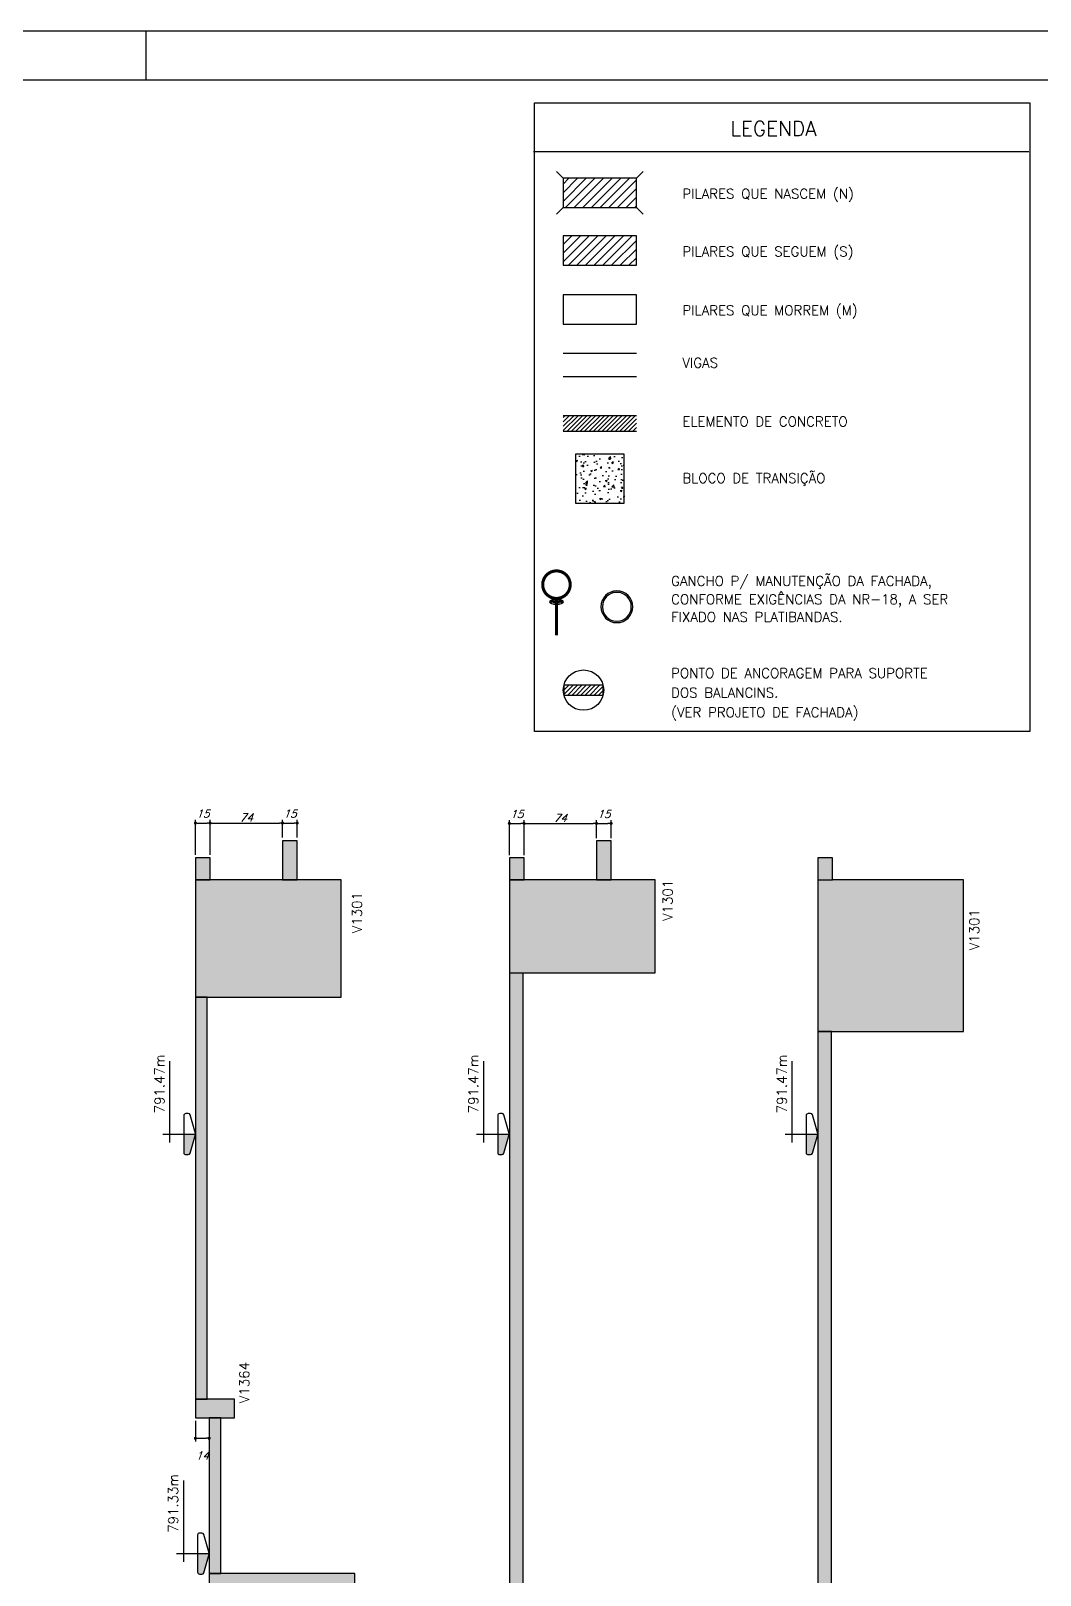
# Model space of a CAD drawing. Extents: x -5051 to 5519, y -2218 to 2282.
# Drawn here: x 3551 to 4583, y 704 to 2282 of the extents above; entities that cross this region are included whole.
import ezdxf
from ezdxf.enums import TextEntityAlignment as Align

# ---------------------------------------------------------------- set-up
doc = ezdxf.new("R2010")
doc.units = 0
doc.header["$LTSCALE"] = 50
doc.header["$MEASUREMENT"] = 0
doc.linetypes.add('DASHED', pattern=[0.75, 0.5, -0.25])
doc.layers.get('0').update_dxf_attribs({"linetype": 'CONTINUOUS'})
doc.layers.get('DEFPOINTS').update_dxf_attribs({"linetype": 'CONTINUOUS'})
for name, color, linetype in [('6', 6, 'CONTINUOUS'), ('F-ARM', 6, 'CONTINUOUS'), ('F-AUX-RED', 1, 'CONTINUOUS'), ('F-BLOCOS', 3, 'CONTINUOUS'), ('F-CORTE', 4, 'CONTINUOUS'), ('F-COTAS', 106, 'CONTINUOUS'), ('F-DET_LINHA', 1, 'CONTINUOUS'), ('F-DET_TEXTO', 3, 'CONTINUOUS'), ('F-GANCHOS', 4, 'CONTINUOUS'), ('F-MARGEM', 1, 'CONTINUOUS'), ('F-NÍVEL-VISTA', 2, 'CONTINUOUS'), ('F-PILARES', 170, 'CONTINUOUS'), ('F-PILARES-HACH', 174, 'CONTINUOUS'), ('F-SOLIDO-CORTE', 71, 'CONTINUOUS'), ('F-TEXTO', 6, 'CONTINUOUS'), ('F-TEXTO-YELLOW', 2, 'CONTINUOUS'), ('F-VIGAS', 3, 'CONTINUOUS')]:
    doc.layers.add(name, color=color, linetype=linetype)
doc.styles.add('8718-AE-BARR-FORM-R09$0$ROMANS', font='simplex.shx', dxfattribs={"oblique": 20})
doc.styles.add('CP-TEXT-INCL', font='simplex.shx', dxfattribs={"oblique": 20})
doc.styles.add('MCP', font='simplex.shx')
doc.styles.get("Standard").update_dxf_attribs({"font": 'simplex.shx'})
doc.dimstyles.new('CP-COTAS-50', dxfattribs={"dimscale": 0.64, "dimtxt": 12.5, "dimasz": 5, "dimexe": 5, "dimexo": 5, "dimgap": 2.5, "dimtad": 1, "dimdec": 1, "dimdsep": 46, "dimtxsty": 'CP-TEXT-INCL', "dimblk1": 'DOT', "dimblk2": 'DOT', "dimsah": 1, "dimcen": 9, "dimclrd": 256, "dimclre": 256, "dimclrt": 256, "dimadec": 0, "dimazin": 0, "dimtfac": 1, "dimtdec": 1, "dimtmove": 2, "dimatfit": 3, "dimldrblk": 'DOT', "dimfxl": 5, "dimtolj": 1, "dimarcsym": 0})
pattern_1 = [(45, (-15.7424, 3477.2555), (-4.419417, 4.419417), [])]

# ---------------------------------------------------------------- blocks, each defined once
blk = doc.blocks.new('_DOT')
at = {"color": 0, "linetype": 'ByBlock'}
blk.add_line((-0.5, 0), (-1, 0), dxfattribs=at)
at = {"color": 0, "linetype": 'ByBlock', "const_width": 0.5}
blk.add_lwpolyline([(-0.25, 0, 1), (0.25, 0, 1)], format="xyb", close=True, dxfattribs=at)
blk = doc.blocks.new('*D251')
at = {"layer": 'DEFPOINTS', "color": 0, "linetype": 'Continuous', "transparency": 16777216}
for p in [(3719.4, 864.5), (3733.4, 850), (3733.4, 843.6)]:
    blk.add_point(p, dxfattribs=at)
at = {"layer": 'F-COTAS', "linetype": 'Continuous', "lineweight": -2, "transparency": 16777216}
for p, q in [((3719.4, 861.3), (3719.4, 840.4)), ((3722.6, 843.6), (3730.2, 843.6)), ((3733.4, 846.8), (3733.4, 840.4))]:
    blk.add_line(p, q, dxfattribs=at)
at = {"layer": 'F-COTAS', "linetype": 'Continuous', "lineweight": -2, "transparency": 16777216, "xscale": 3.2, "yscale": 3.2, "zscale": 3.2, "rotation": 180}
blk.add_blockref('_DOT', (3719.4, 843.6), dxfattribs=at)
at = {"layer": 'F-COTAS', "linetype": 'Continuous', "lineweight": -2, "transparency": 16777216, "xscale": 3.2, "yscale": 3.2, "zscale": 3.2}
blk.add_blockref('_DOT', (3733.4, 843.6), dxfattribs=at)
at = {"layer": 'F-COTAS', "linetype": 'Continuous', "transparency": 16777216, "insert": (3726.4, 826), "char_height": 8, "attachment_point": 5, "style": 'CP-TEXT-INCL'}
blk.add_mtext('\\A1;14', dxfattribs=at)
blk = doc.blocks.new('Nível - Vista')
at = {"layer": 'F-NÍVEL-VISTA'}
blk.add_hatch(color=71, dxfattribs=at).paths.add_polyline_path([(0, 0.238), (-0.38, 0.238, 0.414214), (-0.42, 0.198), (-0.42, 0.148, 0.331206), (-0.391, 0.11), (-0.011, 0.002, 0.072993), (0, 0)])
at = {"layer": 'F-NÍVEL-VISTA', "color": 2}
for p, q in [((0, 0.67), (0, 0)), ((-0.168, 0.521), (1.493, 0.521))]:
    blk.add_line(p, q, dxfattribs=at)
blk.add_lwpolyline([(-0.011, 0.002, 0.146769), (0.011, 0.002), (0.391, 0.11, 0.331206), (0.42, 0.148), (0.42, 0.198, 0.414214), (0.38, 0.238), (-0.38, 0.238, 0.414214), (-0.42, 0.198), (-0.42, 0.148, 0.331206), (-0.391, 0.11), (-0.011, 0.002, 0.146769), (0.011, 0.002)], format="xyb", dxfattribs=at)
at = {"layer": 'F-TEXTO', "color": 3, "style": 'MCP'}
for tag, p in [('NÍVEL', (1.026, 0.636)), ('NÍVEL_DETALHE', (1.02, 0.186))]:
    blk.add_attdef(tag, text='', height=0.2, dxfattribs=at).set_placement(p, align=Align.CENTER)
blk = doc.blocks.new('*D270')
at = {"layer": 'DEFPOINTS', "color": 0, "linetype": 'Continuous', "transparency": 16777216}
for p in [(3734.4, 1472.6), (3719.4, 1437), (3734.4, 1437)]:
    blk.add_point(p, dxfattribs=at)
at = {"layer": 'F-COTAS', "linetype": 'Continuous', "lineweight": -2, "transparency": 16777216}
for p, q in [((3719.4, 1440.2), (3719.4, 1475.8)), ((3722.6, 1472.6), (3731.2, 1472.6)), ((3734.4, 1440.2), (3734.4, 1475.8))]:
    blk.add_line(p, q, dxfattribs=at)
at = {"layer": 'F-COTAS', "linetype": 'Continuous', "lineweight": -2, "transparency": 16777216, "xscale": 3.2, "yscale": 3.2, "zscale": 3.2, "rotation": 180}
blk.add_blockref('_DOT', (3719.4, 1472.6), dxfattribs=at)
at = {"layer": 'F-COTAS', "linetype": 'Continuous', "lineweight": -2, "transparency": 16777216, "xscale": 3.2, "yscale": 3.2, "zscale": 3.2}
blk.add_blockref('_DOT', (3734.4, 1472.6), dxfattribs=at)
at = {"layer": 'F-COTAS', "linetype": 'Continuous', "transparency": 16777216, "insert": (3726.9, 1482.2), "char_height": 8, "attachment_point": 5, "style": 'CP-TEXT-INCL'}
blk.add_mtext('\\A1;15', dxfattribs=at)
blk = doc.blocks.new('*D271')
at = {"layer": 'DEFPOINTS', "color": 0, "linetype": 'Continuous', "transparency": 16777216}
for p in [(3823.4, 1472.6), (3808.4, 1454.5), (3823.4, 1454.5)]:
    blk.add_point(p, dxfattribs=at)
at = {"layer": 'F-COTAS', "linetype": 'Continuous', "lineweight": -2, "transparency": 16777216}
for p, q in [((3808.4, 1457.7), (3808.4, 1475.8)), ((3811.6, 1472.6), (3820.2, 1472.6)), ((3823.4, 1457.7), (3823.4, 1475.8))]:
    blk.add_line(p, q, dxfattribs=at)
at = {"layer": 'F-COTAS', "linetype": 'Continuous', "lineweight": -2, "transparency": 16777216, "xscale": 3.2, "yscale": 3.2, "zscale": 3.2, "rotation": 180}
blk.add_blockref('_DOT', (3808.4, 1472.6), dxfattribs=at)
at = {"layer": 'F-COTAS', "linetype": 'Continuous', "lineweight": -2, "transparency": 16777216, "xscale": 3.2, "yscale": 3.2, "zscale": 3.2}
blk.add_blockref('_DOT', (3823.4, 1472.6), dxfattribs=at)
at = {"layer": 'F-COTAS', "linetype": 'Continuous', "transparency": 16777216, "insert": (3815.9, 1482.2), "char_height": 8, "attachment_point": 5, "style": 'CP-TEXT-INCL'}
blk.add_mtext('\\A1;15', dxfattribs=at)
blk = doc.blocks.new('*D272')
at = {"layer": 'DEFPOINTS', "color": 0, "linetype": 'Continuous', "transparency": 16777216}
for p in [(4144.3, 1472.2), (4129.3, 1454.1), (4144.3, 1454.1)]:
    blk.add_point(p, dxfattribs=at)
at = {"layer": 'F-COTAS', "linetype": 'Continuous', "lineweight": -2, "transparency": 16777216}
for p, q in [((4129.3, 1457.3), (4129.3, 1475.4)), ((4132.5, 1472.2), (4141.1, 1472.2)), ((4144.3, 1457.3), (4144.3, 1475.4))]:
    blk.add_line(p, q, dxfattribs=at)
at = {"layer": 'F-COTAS', "linetype": 'Continuous', "lineweight": -2, "transparency": 16777216, "xscale": 3.2, "yscale": 3.2, "zscale": 3.2, "rotation": 180}
blk.add_blockref('_DOT', (4129.3, 1472.2), dxfattribs=at)
at = {"layer": 'F-COTAS', "linetype": 'Continuous', "lineweight": -2, "transparency": 16777216, "xscale": 3.2, "yscale": 3.2, "zscale": 3.2}
blk.add_blockref('_DOT', (4144.3, 1472.2), dxfattribs=at)
at = {"layer": 'F-COTAS', "linetype": 'Continuous', "transparency": 16777216, "insert": (4136.8, 1481.8), "char_height": 8, "attachment_point": 5, "style": 'CP-TEXT-INCL'}
blk.add_mtext('\\A1;15', dxfattribs=at)
blk = doc.blocks.new('*D273')
at = {"layer": 'DEFPOINTS', "color": 0, "linetype": 'Continuous', "transparency": 16777216}
for p in [(3808.4, 1472.6), (3808.4, 1454.5), (3734.4, 1437)]:
    blk.add_point(p, dxfattribs=at)
at = {"layer": 'F-COTAS', "linetype": 'Continuous', "lineweight": -2, "transparency": 16777216}
for p, q in [((3734.4, 1440.2), (3734.4, 1475.8)), ((3737.6, 1472.6), (3805.2, 1472.6)), ((3808.4, 1457.7), (3808.4, 1475.8))]:
    blk.add_line(p, q, dxfattribs=at)
at = {"layer": 'F-COTAS', "linetype": 'Continuous', "lineweight": -2, "transparency": 16777216, "xscale": 3.2, "yscale": 3.2, "zscale": 3.2, "rotation": 180}
blk.add_blockref('_DOT', (3734.4, 1472.6), dxfattribs=at)
at = {"layer": 'F-COTAS', "linetype": 'Continuous', "lineweight": -2, "transparency": 16777216, "xscale": 3.2, "yscale": 3.2, "zscale": 3.2}
blk.add_blockref('_DOT', (3808.4, 1472.6), dxfattribs=at)
at = {"layer": 'F-COTAS', "linetype": 'Continuous', "transparency": 16777216, "insert": (3771.4, 1478.2), "char_height": 8, "attachment_point": 5, "style": 'CP-TEXT-INCL'}
blk.add_mtext('\\A1;74', dxfattribs=at)
blk = doc.blocks.new('*D274')
at = {"layer": 'DEFPOINTS', "color": 0, "linetype": 'Continuous', "transparency": 16777216}
for p in [(4055.3, 1472.2), (4040.3, 1436.6), (4055.3, 1436.6)]:
    blk.add_point(p, dxfattribs=at)
at = {"layer": 'F-COTAS', "linetype": 'Continuous', "lineweight": -2, "transparency": 16777216}
for p, q in [((4040.3, 1439.8), (4040.3, 1475.4)), ((4043.5, 1472.2), (4052.1, 1472.2)), ((4055.3, 1439.8), (4055.3, 1475.4))]:
    blk.add_line(p, q, dxfattribs=at)
at = {"layer": 'F-COTAS', "linetype": 'Continuous', "lineweight": -2, "transparency": 16777216, "xscale": 3.2, "yscale": 3.2, "zscale": 3.2, "rotation": 180}
blk.add_blockref('_DOT', (4040.3, 1472.2), dxfattribs=at)
at = {"layer": 'F-COTAS', "linetype": 'Continuous', "lineweight": -2, "transparency": 16777216, "xscale": 3.2, "yscale": 3.2, "zscale": 3.2}
blk.add_blockref('_DOT', (4055.3, 1472.2), dxfattribs=at)
at = {"layer": 'F-COTAS', "linetype": 'Continuous', "transparency": 16777216, "insert": (4047.8, 1481.8), "char_height": 8, "attachment_point": 5, "style": 'CP-TEXT-INCL'}
blk.add_mtext('\\A1;15', dxfattribs=at)
blk = doc.blocks.new('*D275')
at = {"layer": 'DEFPOINTS', "color": 0, "linetype": 'Continuous', "transparency": 16777216}
for p in [(4129.3, 1472.2), (4129.3, 1454.1), (4055.3, 1436.6)]:
    blk.add_point(p, dxfattribs=at)
at = {"layer": 'F-COTAS', "linetype": 'Continuous', "lineweight": -2, "transparency": 16777216}
for p, q in [((4055.3, 1439.8), (4055.3, 1475.4)), ((4058.5, 1472.2), (4126.1, 1472.2)), ((4129.3, 1457.3), (4129.3, 1475.4))]:
    blk.add_line(p, q, dxfattribs=at)
at = {"layer": 'F-COTAS', "linetype": 'Continuous', "lineweight": -2, "transparency": 16777216, "xscale": 3.2, "yscale": 3.2, "zscale": 3.2, "rotation": 180}
blk.add_blockref('_DOT', (4055.3, 1472.2), dxfattribs=at)
at = {"layer": 'F-COTAS', "linetype": 'Continuous', "lineweight": -2, "transparency": 16777216, "xscale": 3.2, "yscale": 3.2, "zscale": 3.2}
blk.add_blockref('_DOT', (4129.3, 1472.2), dxfattribs=at)
at = {"layer": 'F-COTAS', "linetype": 'Continuous', "transparency": 16777216, "insert": (4092.3, 1477.8), "char_height": 8, "attachment_point": 5, "style": 'CP-TEXT-INCL'}
blk.add_mtext('\\A1;74', dxfattribs=at)
blk = doc.blocks.new('A0-5L_900')
at = {"layer": 'F-MARGEM', "color": 2}
blk.add_line((174.4, 90), (174.4, 89), dxfattribs=at)
blk.add_lwpolyline([(0, 0), (0, 90), (211.4, 90), (211.4, 0)], close=True, dxfattribs=at)
at = {"layer": 'F-MARGEM', "color": 7}
blk.add_lwpolyline([(2.5, 89), (210.4, 89), (210.4, 1), (2.5, 1)], close=True, dxfattribs=at)
blk = doc.blocks.new('A$C09335799')
at = {"layer": 'F-GANCHOS'}
h = blk.add_hatch(color=256, dxfattribs=at)
h.paths.add_polyline_path([(-5.5, 0, 1), (5.5, 0, 1)])
h.paths.add_polyline_path([(5, 0, -1), (-5, 0, -1)], flags=16)
for radius in [5.5, 5]:
    blk.add_circle((0, 0), radius, dxfattribs=at)
blk = doc.blocks.new('A$C5BD45F6F')
at = {"layer": 'F-GANCHOS'}
h = blk.add_hatch(color=256, dxfattribs=at)
edge = h.paths.add_edge_path()
edge.add_ellipse((0.1, 0.98), major_axis=(-2.84, 0), ratio=0.343552, start_angle=152.79646, end_angle=253.95789, ccw=False)
edge.add_spline(control_points=[(2.63, 0.53), (2.46, 0.7), (2.28, 0.78), (1.98, 0.92), (1.88, 0.95), (1.79, 0.98)], knot_values=[3.709013, 3.709013, 3.709013, 3.709013, 3.826962, 3.826962, 3.975536, 3.975536, 3.975536, 3.975536], degree=3, periodic=0)
edge.add_spline(control_points=[(1.79, 0.98), (1.76, 0.99), (1.73, 1), (1.59, 1.04), (1.46, 1.07), (1.18, 1.12), (1.03, 1.15), (0.6, 1.19), (0.3, 1.21), (-0.28, 1.2), (-0.57, 1.18), (-1.1, 1.11), (-1.34, 1.06), (-1.56, 0.99), (-1.57, 0.99), (-1.59, 0.98)], knot_values=[3.975536, 3.975536, 3.975536, 3.975536, 4.020815, 4.020815, 4.214669, 4.214669, 4.408523, 4.408523, 4.746248, 4.746248, 5.083972, 5.083972, 5.421697, 5.421697, 5.450325, 5.450325, 5.450325, 5.450325], degree=3, periodic=0)
edge.add_spline(control_points=[(-1.59, 0.98), (-1.69, 0.95), (-1.79, 0.91), (-1.91, 0.86), (-2.08, 0.79), (-2.29, 0.63), (-2.36, 0.56), (-2.4, 0.51)], knot_values=[5.450325, 5.450325, 5.450325, 5.450325, 5.63804, 5.63804, 5.767465, 5.767465, 5.83324, 5.83324, 5.83324, 5.83324], degree=3, periodic=0)
edge.add_ellipse((0.1, 0.98), major_axis=(-2.84, 0), ratio=0.343552, start_angle=286.04211, end_angle=388.21354, ccw=False)
edge.add_arc((0.1, 8.12), 6.25, 262.77947, 270)
edge.add_arc((0.1, 8.12), 6.25, 270, 277.22053)
edge = h.paths.add_edge_path()
edge.add_spline(control_points=[(-1.59, 0.98), (-1.52, 0.96), (-1.44, 0.94), (-1.14, 0.87), (-0.88, 0.83), (-0.34, 0.78), (-0.06, 0.77), (0.56, 0.78), (0.89, 0.81), (1.41, 0.89), (1.61, 0.93), (1.79, 0.98)], knot_values=[0.872578, 0.872578, 0.872578, 0.872578, 0.983497, 0.983497, 1.300773, 1.300773, 1.618048, 1.618048, 1.991026, 1.991026, 2.268927, 2.268927, 2.268927, 2.268927], degree=3, periodic=0)
edge.add_spline(control_points=[(1.79, 0.98), (1.88, 0.95), (1.98, 0.92), (2.28, 0.78), (2.46, 0.7), (2.63, 0.53)], knot_values=[3.709013, 3.709013, 3.709013, 3.709013, 3.857587, 3.857587, 3.975536, 3.975536, 3.975536, 3.975536], degree=3, periodic=0)
edge.add_ellipse((0.1, 0.98), major_axis=(-2.84, 0), ratio=0.343552, start_angle=28.21354, end_angle=152.79646, ccw=False)
edge.add_spline(control_points=[(-2.4, 0.51), (-2.36, 0.56), (-2.29, 0.63), (-2.08, 0.79), (-1.91, 0.86), (-1.79, 0.91), (-1.69, 0.95), (-1.59, 0.98)], knot_values=[5.450325, 5.450325, 5.450325, 5.450325, 5.5161, 5.5161, 5.645525, 5.645525, 5.83324, 5.83324, 5.83324, 5.83324], degree=3, periodic=0)
blk.add_line((0.73, 1.87), (-0.52, 1.87), dxfattribs=at)
at = {"layer": 'F-GANCHOS', "const_width": 1.25}
blk.add_lwpolyline([(0.1, 2.41, -1), (0.1, 13.66, -1)], format="xyb", close=True, dxfattribs=at)
blk.add_lwpolyline([(0.1, -12.64), (0.1, 1.95)], dxfattribs=at)
at = {"layer": 'F-GANCHOS'}
blk.add_ellipse((0.1, 0.98), major_axis=(-2.84, 0), ratio=0.343552, dxfattribs=at)
for points, knots in [([(2.63, 0.53), (2.46, 0.7), (2.28, 0.78), (1.93, 0.94), (1.82, 0.97), (1.59, 1.04), (1.46, 1.07), (1.18, 1.12), (1.03, 1.15), (0.6, 1.19), (0.3, 1.21), (-0.28, 1.2), (-0.57, 1.18), (-1.1, 1.11), (-1.34, 1.06), (-1.67, 0.96), (-1.78, 0.92), (-1.91, 0.86), (-2.08, 0.79), (-2.29, 0.63), (-2.36, 0.56), (-2.4, 0.51)], [3.709013, 3.709013, 3.709013, 3.709013, 3.826962, 3.826962, 4.020815, 4.020815, 4.214669, 4.214669, 4.408523, 4.408523, 4.746248, 4.746248, 5.083972, 5.083972, 5.421697, 5.421697, 5.63804, 5.63804, 5.767465, 5.767465, 5.83324, 5.83324, 5.83324, 5.83324]), ([(-1.59, 0.98), (-1.52, 0.96), (-1.44, 0.94), (-1.14, 0.87), (-0.88, 0.83), (-0.34, 0.78), (-0.06, 0.77), (0.56, 0.78), (0.89, 0.81), (1.41, 0.89), (1.61, 0.93), (1.79, 0.98)], [0.872578, 0.872578, 0.872578, 0.872578, 0.983497, 0.983497, 1.300773, 1.300773, 1.618048, 1.618048, 1.991026, 1.991026, 2.268927, 2.268927, 2.268927, 2.268927])]:
    blk.add_open_spline(points, degree=3, knots=knots, dxfattribs=at)
blk = doc.blocks.new('PONTO ANCORAGEM_EST')
at = {"layer": 'F-ARM'}
h = blk.add_hatch(dxfattribs=at)
h.set_pattern_fill('ANSI31', color=2, scale=0.5)
h.set_pattern_definition([(45, (0, 0), (-1.122532, 1.122532), [])])
h.paths.add_polyline_path([(-1159.55, 5937.09), (-1179.55, 5937.09), (-1179.55, 5932.09), (-1159.55, 5932.09)])
at = {"layer": 'F-ARM', "color": 3, "elevation": 0}
blk.add_lwpolyline([(-1179.55, 5932.09), (-1159.55, 5932.09), (-1159.55, 5937.09), (-1179.55, 5937.09)], close=True, dxfattribs=at)
at = {"layer": 'F-ARM', "color": 3}
blk.add_circle((-1169.55, 5934.59, 0), 10.31, dxfattribs=at)

msp = doc.modelspace()

# ---------------------------------------------------------------- hatches: boundary and pattern name
at = {"layer": 'F-AUX-RED'}
h = msp.add_hatch(dxfattribs=at)
h.set_pattern_fill('ANSI31', color=256)
h.set_pattern_definition([(45, (440.1992, 989.114), (-2.245064, 2.245064), [])])
h.paths.add_polyline_path([(4170.271, 1889.042), (4095.271, 1889.042), (4095.271, 1873.302), (4170.271, 1873.302)])
h = msp.add_hatch(dxfattribs=at)
h.set_pattern_fill('AR-CONC', color=256, scale=0.1)
h.set_pattern_definition([(50, (1722.44, 2272.159), (18.21847, -1.59391), [1.905, -20.955]), (355, (1722.44, 2272.159), (-3.52434, 19.10568), [1.524, -16.76406]), (100.45144, (1723.959, 2272.026), (14.69412, 17.51178), [1.619, -17.80902]), (46.1842, (1722.44, 2277.24), (27.1079, -4.20423), [2.8575, -31.4325]), (96.6356, (1724.7, 2276.889), (23.7404, 24.7426), [2.4285, -26.71356]), (351.1842, (1722.44, 2277.24), (23.7404, 24.7426), [2.286, -25.14597]), (21, (1724.98, 2275.969), (15.16144, -10.22652), [1.905, -20.955]), (326, (1724.98, 2275.969), (6.1802, 18.4188), [1.524, -16.764]), (71.45144, (1726.244, 2275.117), (21.34164, 8.19228), [1.619, -17.809]), (37.5, (1722.4405, 2272.159), (0.30886, 8.455504), [0, -16.5608, 0, -17.018, 0, -16.8275]), (7.5, (1722.4405, 2272.159), (6.681966, 10.018057), [0, -9.7028, 0, -16.1798, 0, -6.4135]), (327.5, (1716.776, 2272.159), (13.55906, -0.572874), [0, -6.35, 0, -19.812, 0, -26.289]), (317.5, (1714.236, 2272.159), (14.81292, 2.54265), [0, -8.255, 0, -13.1572, 0, -18.669])])
h.paths.add_polyline_path([(4107.771, 1849.624), (4107.771, 1799.624), (4157.771, 1799.624), (4157.771, 1849.624)])
at = {"layer": 'F-PILARES-HACH'}
h = msp.add_hatch(dxfattribs=at)
h.set_pattern_fill('ANSI31', color=256, scale=50, style=0)
h.set_pattern_definition(pattern_1)
h.paths.add_polyline_path([(4095.271, 2131.832), (4095.271, 2101.832), (4170.271, 2101.832), (4170.271, 2131.832)])
h = msp.add_hatch(dxfattribs=at)
h.set_pattern_fill('ANSI31', color=256, scale=50, style=0)
h.set_pattern_definition(pattern_1)
h.paths.add_polyline_path([(4095.271, 2072.806), (4095.271, 2042.806), (4170.271, 2042.806), (4170.271, 2072.806)])
at = {"layer": 'F-SOLIDO-CORTE', "linetype": 'Continuous'}
for points in [[(3808.416, 1430.663), (3808.416, 1427.907), (3808.416, 1424.414), (3808.416, 1422.299), (3808.416, 1419.749), (3808.416, 1419.555), (3808.416, 1418.559), (3808.416, 1416.774), (3808.416, 1415.367), (3808.416, 1414.5), (3815.212, 1414.5), (3819.396, 1414.5), (3823.416, 1414.5), (3823.416, 1415.218), (3823.416, 1416.774), (3823.416, 1418.559), (3823.416, 1419.555), (3823.416, 1419.749), (3823.416, 1422.299), (3823.416, 1424.414), (3823.416, 1427.907), (3823.416, 1430.663), (3823.416, 1431.536), (3823.416, 1454.5), (3823.147, 1454.5), (3817.028, 1454.5), (3808.416, 1454.5), (3808.416, 1431.536)], [(4129.311, 1441.446), (4129.311, 1439.937), (4129.311, 1438.024), (4129.311, 1436.865), (4129.311, 1435.469), (4129.311, 1435.362), (4129.311, 1434.817), (4129.311, 1433.839), (4129.311, 1432.1), (4129.311, 1431.953), (4129.311, 1430.577), (4129.311, 1427.252), (4129.311, 1427.042), (4129.311, 1424.754), (4129.311, 1422.444), (4129.311, 1422.141), (4129.311, 1420.273), (4129.311, 1414.5), (4132.119, 1414.5), (4140.789, 1414.5), (4144.311, 1414.5), (4144.311, 1415.157), (4144.311, 1422.141), (4144.311, 1422.444), (4144.311, 1424.754), (4144.311, 1427.042), (4144.311, 1427.252), (4144.311, 1430.577), (4144.311, 1431.953), (4144.311, 1432.1), (4144.311, 1433.839), (4144.311, 1434.817), (4144.311, 1435.362), (4144.311, 1435.469), (4144.311, 1436.865), (4144.311, 1438.024), (4144.311, 1439.937), (4144.311, 1441.446), (4144.311, 1441.924), (4144.311, 1454.5), (4144.065, 1454.5), (4134.028, 1454.5), (4129.311, 1454.5), (4129.311, 1441.924)], [(3734.416, 1432.978), (3734.416, 1437), (3734.147, 1437), (3731.466, 1437), (3719.416, 1437), (3719.416, 1436.596), (3719.416, 1432.575), (3719.416, 1414.5), (3719.685, 1414.5), (3722.366, 1414.5), (3734.416, 1414.5), (3734.416, 1432.575)], [(4055.311, 1424.768), (4055.311, 1437), (4055.065, 1437), (4046.91, 1437), (4040.311, 1437), (4040.311, 1436.631), (4040.311, 1424.399), (4040.311, 1414.5), (4040.558, 1414.5), (4048.712, 1414.5), (4055.311, 1414.5), (4055.311, 1424.399)], [(4370.604, 1419.986), (4370.604, 1437), (4369.582, 1437), (4358.239, 1437), (4355.604, 1437), (4355.604, 1435.467), (4355.604, 1418.452), (4355.604, 1414.5), (4356.626, 1414.5), (4367.969, 1414.5), (4370.604, 1414.5), (4370.604, 1418.452)], [(3719.416, 1326.998), (3719.416, 1294.5), (3786.918, 1294.5), (3827.269, 1294.5), (3868.416, 1294.5), (3868.416, 1348.864), (3868.416, 1381.362), (3868.416, 1414.5), (3800.914, 1414.5), (3760.563, 1414.5), (3719.416, 1414.5), (3719.416, 1381.362)], [(4040.311, 1374.411), (4040.311, 1319.5), (4068.196, 1319.5), (4154.32, 1319.5), (4189.311, 1319.5), (4189.311, 1337.279), (4189.311, 1392.19), (4189.311, 1414.5), (4161.427, 1414.5), (4075.303, 1414.5), (4040.311, 1414.5), (4040.311, 1392.19)], [(3719.416, 1237.316), (3719.416, 1090.053), (3719.416, 999.828), (3719.416, 883.5), (3724.751, 883.5), (3728.02, 883.5), (3731.416, 883.5), (3731.416, 999.828), (3731.416, 1148.464), (3731.416, 1237.316), (3731.416, 1273.106), (3731.416, 1294.5), (3725.98, 1294.5), (3722.73, 1294.5), (3719.416, 1294.5), (3719.416, 1258.71)], [(4355.604, 879.877), (4355.604, 664.5), (4359.711, 664.5), (4363.233, 664.5), (4369.604, 664.5), (4369.604, 996.231), (4369.604, 1131.095), (4369.604, 1259.5), (4361.799, 1259.5), (4357.425, 1259.5), (4355.604, 1259.5), (4355.604, 1131.095)], [(3737.199, 864.5), (3748.095, 864.5), (3759.416, 864.5), (3759.416, 869.878), (3759.416, 878.325), (3759.416, 883.5), (3741.633, 883.5), (3730.738, 883.5), (3719.416, 883.5), (3719.416, 875.053), (3719.416, 869.878), (3719.416, 864.5)], [(3738.853, 705.5), (3742.102, 705.5), (3745.416, 705.5), (3745.416, 749.408), (3745.416, 812.38), (3745.416, 850.023), (3745.416, 859), (3745.416, 864.5), (3740.081, 864.5), (3736.813, 864.5), (3733.416, 864.5), (3733.416, 855.439), (3733.416, 850.023), (3733.416, 787.052), (3733.416, 749.408), (3733.416, 705.5)], [(3733.416, 616.952), (3733.416, 606.5), (3800.918, 606.5), (3842.483, 606.5), (3882.416, 606.5), (3882.416, 616.952), (3882.416, 619.035), (3882.416, 625.142), (3882.416, 669.992), (3882.416, 692.322), (3882.416, 705.5), (3814.914, 705.5), (3773.349, 705.5), (3733.416, 705.5), (3733.416, 692.322), (3733.416, 647.472), (3733.416, 625.142), (3733.416, 619.035)]]:
    msp.add_hatch(color=256, dxfattribs=at).paths.add_polyline_path(points, flags=16)
for points in [[(3719.416, 1294.5), (3720.754, 1375.714), (3719.416, 1414.5), (3719.416, 1381.362), (3719.416, 1326.998), (3719.416, 1294.5)], [(4355.604, 1259.5), (4355.604, 1294.5), (4504.604, 1294.5), (4504.604, 1299.695), (4504.604, 1334.648), (4504.604, 1345.245), (4504.604, 1389.632), (4504.604, 1414.5), (4421.532, 1414.5), (4374.99, 1414.5), (4355.604, 1414.5), (4355.604, 1361.358), (4355.604, 1345.245), (4355.604, 1310.293), (4355.604, 1299.695), (4355.604, 1286.859), (4355.604, 1279.667), (4355.604, 1259.5)], [(4040.312, 1294.5), (4040.312, 1319.5), (4040.311, 1319.5), (4040.311, 1295.076), (4040.311, 1275.613), (4040.311, 1215.5), (4040.311, 1172.27), (4040.311, 1038.748), (4040.311, 1005.998), (4040.311, 904.846), (4040.311, 877.71), (4040.311, 793.898), (4040.311, 664.5), (4042.932, 664.5), (4051.024, 664.5), (4054.311, 664.5), (4054.311, 793.898), (4054.311, 821.034), (4054.311, 904.846), (4054.311, 937.596), (4054.311, 1038.748), (4054.311, 1081.979), (4054.311, 1215.5), (4054.311, 1294.5)], [(4040.311, 1294.5), (4054.311, 1294.5), (4054.311, 1319.5), (4051.691, 1319.5), (4043.599, 1319.5), (4040.311, 1319.5)]]:
    msp.add_hatch(color=256, dxfattribs=at).paths.add_polyline_path(points)
h = msp.add_hatch(color=256, dxfattribs=at)
h.paths.add_polyline_path([(4504.604, 1294.5), (4355.604, 1294.5), (4355.604, 1279.667), (4355.604, 1259.5), (4438.676, 1259.5), (4485.218, 1259.5), (4504.604, 1259.5)])
h.paths.add_polyline_path([(4355.604, 1310.293), (4355.604, 1345.245), (4355.604, 1299.695)])

# ---------------------------------------------------------------- linework, layer by layer
at = {"layer": '6', "color": 4}
for p, q in [((4095.271, 2131.832), (4088.401, 2138.702)), ((4170.271, 2131.832), (4177.142, 2138.702)), ((4095.271, 2101.832), (4088.401, 2094.961)), ((4170.271, 2101.832), (4177.142, 2094.961))]:
    msp.add_line(p, q, dxfattribs=at)
at = {"layer": 'F-AUX-RED', "color": 2}
for points in [[(4170.271, 1889.042), (4095.271, 1889.042)], [(4095.271, 1873.302), (4170.271, 1873.302)]]:
    msp.add_lwpolyline(points, dxfattribs=at)
at = {"layer": 'F-BLOCOS', "linetype": 'Continuous'}
msp.add_lwpolyline([(4107.771, 1849.624), (4107.771, 1799.624), (4157.771, 1799.624), (4157.771, 1849.624), (4107.771, 1849.624)], dxfattribs=at)
at = {"layer": 'F-CORTE', "linetype": 'Continuous'}
for points in [[(3731.416, 1294.5), (3786.918, 1294.5), (3827.269, 1294.5), (3868.416, 1294.5), (3868.416, 1348.864), (3868.416, 1381.362), (3868.416, 1414.5), (3823.416, 1414.5), (3823.416, 1415.218), (3823.416, 1416.774), (3823.416, 1418.559), (3823.416, 1419.555), (3823.416, 1419.749), (3823.416, 1422.299), (3823.416, 1424.414), (3823.416, 1427.907), (3823.416, 1430.663), (3823.416, 1431.536), (3823.416, 1454.5), (3823.147, 1454.5), (3817.028, 1454.5), (3808.416, 1454.5), (3808.416, 1430.663), (3808.416, 1414.5), (3800.914, 1414.5), (3760.563, 1414.5), (3734.416, 1414.5), (3734.416, 1432.978)], [(4054.311, 1294.5), (4054.311, 1295.076), (4054.311, 1319.5), (4068.196, 1319.5), (4154.32, 1319.5), (4189.311, 1319.5), (4189.311, 1337.279), (4189.311, 1392.19), (4189.311, 1414.5), (4161.427, 1414.5), (4144.311, 1414.5), (4144.311, 1415.157), (4144.311, 1422.141), (4144.311, 1422.444), (4144.311, 1424.754), (4144.311, 1427.042), (4144.311, 1427.252), (4144.311, 1430.577), (4144.311, 1431.953), (4144.311, 1432.1), (4144.311, 1433.839), (4144.311, 1434.817), (4144.311, 1435.362), (4144.311, 1435.469), (4144.311, 1436.865), (4144.311, 1438.024), (4144.311, 1439.937), (4144.311, 1441.446), (4144.311, 1441.924), (4144.311, 1454.5), (4144.065, 1454.5), (4134.028, 1454.5), (4129.311, 1454.5), (4129.311, 1441.446), (4129.311, 1414.5), (4075.303, 1414.5), (4055.311, 1414.5), (4055.311, 1424.768)], [(3734.416, 1432.978), (3734.416, 1437), (3734.147, 1437), (3731.466, 1437), (3719.416, 1437), (3719.416, 1436.596), (3719.416, 1432.575), (3719.416, 1414.5), (3719.416, 1326.998), (3719.416, 1294.5)], [(4055.311, 1424.768), (4055.311, 1437), (4055.065, 1437), (4046.91, 1437), (4040.311, 1437), (4040.311, 1436.631), (4040.311, 1424.399), (4040.311, 1414.5), (4040.311, 1374.411), (4040.311, 1319.5), (4040.311, 1295.076), (4040.311, 1294.5)], [(4370.604, 1419.986), (4370.604, 1437), (4369.582, 1437), (4358.239, 1437), (4355.604, 1437), (4355.604, 1435.467), (4355.604, 1418.452), (4355.604, 1414.5), (4355.604, 1345.245), (4355.604, 1294.5)], [(4504.604, 1295.036), (4504.604, 1295.036), (4504.604, 1295.036), (4504.604, 1295.036), (4504.604, 1295.036), (4504.604, 1295.036), (4504.604, 1299.695), (4504.604, 1334.648), (4504.604, 1345.245), (4504.604, 1389.632), (4504.604, 1414.5), (4421.532, 1414.5), (4374.99, 1414.5), (4370.604, 1414.5), (4370.604, 1419.986)], [(3719.416, 1294.5), (3719.416, 1237.316), (3719.416, 883.5), (3719.416, 875.053), (3719.416, 869.878), (3719.416, 864.5), (3733.416, 864.5), (3733.416, 855.439), (3733.416, 850.023), (3733.416, 787.052), (3733.416, 749.408), (3733.416, 705.5), (3733.416, 616.952), (3733.416, 606.5), (3733.416, 523.595), (3733.416, 472.545), (3733.416, 404.59), (3733.416, 362.746), (3733.416, 273.5), (3733.416, 188.35), (3733.416, 174.5), (3800.918, 174.5), (3808.416, 174.5), (3808.416, -303)], [(3882.416, 692.322), (3882.416, 705.5), (3814.914, 705.5), (3773.349, 705.5), (3745.416, 705.5), (3745.416, 749.408), (3745.416, 812.38), (3745.416, 850.023), (3745.416, 859), (3745.416, 864.5), (3759.416, 864.5), (3759.416, 869.878), (3759.416, 878.325), (3759.416, 883.5), (3741.633, 883.5), (3731.416, 883.5), (3731.416, 999.828), (3731.416, 1148.464), (3731.416, 1237.316), (3731.416, 1273.106), (3731.416, 1294.5), (3786.918, 1294.5), (3827.269, 1294.5), (3868.416, 1294.5)], [(4040.311, 1294.5), (4040.311, 1275.613), (4040.311, 1215.5), (4040.311, 1172.27), (4040.311, 1038.748), (4040.311, 1005.998), (4040.311, 904.846), (4040.311, 877.71), (4040.311, 793.898), (4040.311, 664.5)], [(4054.311, 664.5), (4054.311, 793.898), (4054.311, 821.034), (4054.311, 904.846), (4054.311, 937.596), (4054.311, 1038.748), (4054.311, 1081.979), (4054.311, 1215.5), (4054.311, 1234.963), (4054.311, 1294.5)], [(4355.604, 1294.5), (4355.604, 1259.5), (4355.604, 879.877), (4355.604, 664.5)], [(4369.604, 664.5), (4369.604, 996.231), (4369.604, 1131.095), (4369.604, 1259.5), (4438.676, 1259.5), (4485.218, 1259.5), (4504.604, 1259.5), (4504.604, 1279.667), (4504.604, 1294.5)]]:
    msp.add_lwpolyline(points, dxfattribs=at)
at = {"layer": 'F-DET_LINHA', "color": 1}
msp.add_line((4571.226, 2158.785), (4065.048, 2158.785), dxfattribs=at)
msp.add_lwpolyline([(4066.051, 2208.785), (4572.229, 2208.785), (4572.229, 1566.175), (4066.051, 1566.175)], close=True, dxfattribs=at)
at = {"layer": 'F-PILARES'}
for points in [[(4095.271, 2101.832), (4170.271, 2101.832), (4170.271, 2131.832), (4095.271, 2131.832)], [(4095.271, 2042.806), (4170.271, 2042.806), (4170.271, 2072.806), (4095.271, 2072.806)], [(4095.271, 1982.751), (4170.271, 1982.751), (4170.271, 2012.751), (4095.271, 2012.751)]]:
    msp.add_lwpolyline(points, close=True, dxfattribs=at)
at = {"layer": 'F-SOLIDO-CORTE', "linetype": 'Continuous'}
for points in [[(3808.416, 1430.663), (3808.416, 1427.907), (3808.416, 1424.414), (3808.416, 1422.299), (3808.416, 1419.749), (3808.416, 1419.555), (3808.416, 1418.559), (3808.416, 1416.774), (3808.416, 1415.367), (3808.416, 1414.5), (3815.212, 1414.5), (3819.396, 1414.5), (3823.416, 1414.5), (3823.416, 1415.218), (3823.416, 1416.774), (3823.416, 1418.559), (3823.416, 1419.555), (3823.416, 1419.749), (3823.416, 1422.299), (3823.416, 1424.414), (3823.416, 1427.907), (3823.416, 1430.663), (3823.416, 1431.536), (3823.416, 1454.5), (3823.147, 1454.5), (3817.028, 1454.5), (3808.416, 1454.5), (3808.416, 1431.536), (3808.416, 1430.663)], [(4129.312, 1441.446), (4129.312, 1439.937), (4129.312, 1438.024), (4129.312, 1436.865), (4129.312, 1435.469), (4129.312, 1435.362), (4129.312, 1434.817), (4129.312, 1433.839), (4129.312, 1432.1), (4129.312, 1431.953), (4129.312, 1430.577), (4129.312, 1427.252), (4129.312, 1427.042), (4129.312, 1424.754), (4129.312, 1422.444), (4129.312, 1422.141), (4129.312, 1420.273), (4129.312, 1414.5), (4132.119, 1414.5), (4140.789, 1414.5), (4144.312, 1414.5), (4144.312, 1415.157), (4144.312, 1422.141), (4144.312, 1422.444), (4144.312, 1424.754), (4144.312, 1427.042), (4144.312, 1427.252), (4144.312, 1430.577), (4144.312, 1431.953), (4144.312, 1432.1), (4144.312, 1433.839), (4144.312, 1434.817), (4144.312, 1435.362), (4144.312, 1435.469), (4144.312, 1436.865), (4144.312, 1438.024), (4144.312, 1439.937), (4144.312, 1441.446), (4144.312, 1441.924), (4144.312, 1454.5), (4144.065, 1454.5), (4134.028, 1454.5), (4129.312, 1454.5), (4129.312, 1441.924), (4129.312, 1441.446)], [(3734.416, 1432.979), (3734.416, 1437), (3734.147, 1437), (3731.466, 1437), (3719.416, 1437), (3719.416, 1436.596), (3719.416, 1432.575), (3719.416, 1414.5), (3719.685, 1414.5), (3722.366, 1414.5), (3734.416, 1414.5), (3734.416, 1432.575), (3734.416, 1432.979)], [(4055.312, 1424.768), (4055.312, 1437), (4055.065, 1437), (4046.911, 1437), (4040.312, 1437), (4040.312, 1436.631), (4040.312, 1424.399), (4040.312, 1414.5), (4040.558, 1414.5), (4048.713, 1414.5), (4055.312, 1414.5), (4055.312, 1424.399), (4055.312, 1424.768)], [(4370.604, 1419.986), (4370.604, 1437), (4369.582, 1437), (4358.239, 1437), (4355.604, 1437), (4355.604, 1435.467), (4355.604, 1418.452), (4355.604, 1414.5), (4356.626, 1414.5), (4367.969, 1414.5), (4370.604, 1414.5), (4370.604, 1418.452), (4370.604, 1419.986)], [(3719.416, 1326.998), (3719.416, 1294.5), (3786.918, 1294.5), (3827.269, 1294.5), (3868.416, 1294.5), (3868.416, 1348.864), (3868.416, 1381.362), (3868.416, 1414.5), (3800.914, 1414.5), (3760.563, 1414.5), (3719.416, 1414.5), (3719.416, 1381.362), (3719.416, 1326.998)], [(4040.312, 1374.411), (4040.312, 1319.5), (4068.196, 1319.5), (4154.32, 1319.5), (4189.312, 1319.5), (4189.312, 1337.279), (4189.312, 1392.19), (4189.312, 1414.5), (4161.427, 1414.5), (4075.303, 1414.5), (4040.312, 1414.5), (4040.312, 1392.19), (4040.312, 1374.411)], [(4355.604, 1345.245), (4355.604, 1310.293), (4355.604, 1299.695), (4355.604, 1294.5)], [(3719.416, 1326.998), (3719.416, 1294.5), (3786.918, 1294.5), (3827.269, 1294.5), (3868.416, 1294.5)], [(3719.416, 1237.316), (3719.416, 1090.053), (3719.416, 999.828), (3719.416, 883.5), (3724.751, 883.5), (3728.02, 883.5), (3731.416, 883.5), (3731.416, 999.828), (3731.416, 1148.464), (3731.416, 1237.316), (3731.416, 1273.106), (3731.416, 1294.5), (3725.98, 1294.5), (3722.73, 1294.5), (3719.416, 1294.5), (3719.416, 1258.71), (3719.416, 1237.316)], [(4040.312, 1294.5), (4040.312, 1275.613), (4040.312, 1215.5), (4040.312, 1172.27), (4040.312, 1038.748), (4040.312, 1005.998), (4040.312, 904.846), (4040.312, 877.71), (4040.312, 793.898), (4040.312, 664.5), (4042.932, 664.5)], [(4042.932, 664.5), (4051.024, 664.5), (4054.312, 664.5), (4054.312, 793.898), (4054.312, 821.034), (4054.312, 904.846), (4054.312, 937.596), (4054.312, 1038.748), (4054.312, 1081.979), (4054.312, 1215.5), (4054.312, 1234.963), (4054.312, 1294.5)], [(4355.604, 879.877), (4355.604, 664.5), (4359.711, 664.5), (4363.233, 664.5), (4369.604, 664.5), (4369.604, 996.231), (4369.604, 1131.095), (4369.604, 1259.5), (4361.799, 1259.5), (4357.425, 1259.5), (4355.604, 1259.5), (4355.604, 1131.095), (4355.604, 879.877)], [(4355.604, 1259.5), (4369.604, 1259.5)], [(3737.199, 864.5), (3748.095, 864.5), (3759.416, 864.5), (3759.416, 869.878), (3759.416, 878.325), (3759.416, 883.5), (3741.633, 883.5), (3730.738, 883.5), (3719.416, 883.5), (3719.416, 875.053), (3719.416, 869.878), (3719.416, 864.5), (3737.199, 864.5)], [(3738.853, 705.5), (3742.102, 705.5), (3745.416, 705.5), (3745.416, 749.408), (3745.416, 812.38), (3745.416, 850.023), (3745.416, 859), (3745.416, 864.5), (3740.081, 864.5), (3736.813, 864.5), (3733.416, 864.5), (3733.416, 855.439), (3733.416, 850.023), (3733.416, 787.051), (3733.416, 749.408), (3733.416, 705.5), (3738.853, 705.5)], [(3733.416, 616.952), (3733.416, 606.5), (3800.918, 606.5), (3842.483, 606.5), (3882.416, 606.5), (3882.416, 616.952), (3882.416, 619.035), (3882.416, 625.142), (3882.416, 669.992), (3882.416, 692.322), (3882.416, 705.5), (3814.914, 705.5), (3773.349, 705.5), (3733.416, 705.5), (3733.416, 692.322), (3733.416, 647.472), (3733.416, 625.142), (3733.416, 619.035), (3733.416, 616.952)]]:
    msp.add_lwpolyline(points, dxfattribs=at)
at = {"layer": 'F-VIGAS'}
for points in [[(4170.271, 1952.695), (4095.271, 1952.695)], [(4095.271, 1929.017), (4170.271, 1929.017)]]:
    msp.add_lwpolyline(points, dxfattribs=at)

# ---------------------------------------------------------------- block references
at = {"layer": 'F-ARM', "xscale": 2, "yscale": 2, "zscale": 2}
msp.add_blockref('PONTO ANCORAGEM_EST', (6455.2, -10260.696, 0), dxfattribs=at)
at = {"layer": 'F-GANCHOS', "linetype": 'DASHED', "xscale": -2.5, "yscale": 2.5, "zscale": 2.5}
msp.add_blockref('A$C5BD45F6F', (4088.687, 1696.232), dxfattribs=at)
at = {"layer": 'F-GANCHOS', "extrusion": (-2.20718e-16, 2.46519e-32, -1), "xscale": 2.952755905511811, "yscale": 2.952755905511811, "zscale": 2.952755905511811, "rotation": 90}
msp.add_blockref('A$C09335799', (-4150.205, 1693.709), dxfattribs=at)
at = {"layer": 'F-MARGEM', "linetype": 'Continuous', "xscale": 50, "yscale": 50, "zscale": 50}
msp.add_blockref('A0-5L_900', (-5051.426, -2217.527), dxfattribs=at)
at = {"layer": 'F-NÍVEL-VISTA', "xscale": 50, "yscale": 50, "zscale": 50, "rotation": 90}
for p, values in [((3719.416, 1154.581), {'NÍVEL': '791.47m'}), ((4040.311, 1154.581), {'NÍVEL': '791.47m'}), ((4355.604, 1154.581), {'NÍVEL': '791.47m'}), ((3733.416, 725.755), {'NÍVEL': '791.33m'})]:
    msp.add_blockref('Nível - Vista', p, dxfattribs=at).add_auto_attribs(values)

# ---------------------------------------------------------------- texts
at = {"layer": 'F-DET_TEXTO', "color": 4, "style": '8718-AE-BARR-FORM-R09$0$ROMANS'}
msp.add_text('LEGENDA', height=15, dxfattribs=at).set_placement((4266.153, 2175.101))
at = {"layer": 'F-TEXTO', "color": 3, "style": 'MCP'}
for s, p in [('PILARES QUE NASCEM (N)', (4217.245, 2110.947)), ('PILARES QUE SEGUEM (S)', (4217.245, 2051.922)), ('PILARES QUE MORREM (M)', (4217.245, 1991.866)), ('VIGAS', (4217.245, 1938.132)), ('ELEMENTO DE CONCRETO', (4217.245, 1878.076)), ('BLOCO DE TRANSIÇÃO', (4217.245, 1820.19))]:
    msp.add_text(s, height=10, dxfattribs=at).set_placement(p)
at = {"layer": 'F-TEXTO', "color": 3}
for s, p in [('GANCHO P/ MANUTENÇÃO DA FACHADA,', (4205.654, 1720.079)), ('CONFORME EXIGÊNCIAS DA NR-18, A SER', (4205.654, 1701.382)), ('FIXADO NAS PLATIBANDAS.', (4205.654, 1683.31)), ('PONTO DE ANCORAGEM PARA SUPORTE', (4205.654, 1625.879)), ('DOS BALANCINS.', (4205.654, 1605.879)), ('(VER PROJETO DE FACHADA)', (4205.654, 1585.879))]:
    msp.add_text(s, height=10, dxfattribs=at).set_placement(p, align=Align.MIDDLE_LEFT)
at = {"layer": 'F-TEXTO-YELLOW', "linetype": 'Continuous', "style": 'MCP'}
for s, p in [('V1301', (4207.16, 1372.556)), ('V1301', (3889.518, 1360.056)), ('V1301', (4520.609, 1342.556)), ('V1364', (3774.339, 879.556))]:
    msp.add_text(s, height=10, rotation=90, dxfattribs=at).set_placement(p)

# ---------------------------------------------------------------- dimensions: what is measured, and where the dimension line sits
at = {"layer": 'F-COTAS', "linetype": 'Continuous'}
for base, p1, p2, picture, middle in [((3734.416, 1472.585), (3719.416, 1437), (3734.416, 1437), '*D270', (3726.916, 1482.185)), ((3823.416, 1472.585), (3808.416, 1454.5), (3823.416, 1454.5), '*D271', (3815.916, 1482.185)), ((4055.312, 1472.215), (4040.312, 1436.631), (4055.312, 1436.631), '*D274', (4047.812, 1481.815)), ((4144.312, 1472.215), (4129.312, 1454.131), (4144.312, 1454.131), '*D272', (4136.812, 1481.815)), ((3808.416, 1472.585), (3734.416, 1437), (3808.416, 1454.5), '*D273', (3771.416, 1478.185)), ((4129.312, 1472.215), (4055.312, 1436.631), (4129.312, 1454.131), '*D275', (4092.312, 1477.815))]:
    dim = msp.add_linear_dim(base=base, p1=p1, p2=p2, dimstyle='CP-COTAS-50', override={"dimfxl": 7.5}, dxfattribs=at)
    dim.commit()
    dim.dimension.update_dxf_attribs({"geometry": picture, "text_midpoint": middle})
dim = msp.add_linear_dim(base=(3733.416, 843.571), p1=(3719.416, 864.5), p2=(3733.416, 850.023), dimstyle='CP-COTAS-50', dxfattribs=at)
dim.commit()
dim.dimension.update_dxf_attribs({"geometry": '*D251', "text_midpoint": (3726.416, 825.971)})

doc.saveas('drawing.dxf')
